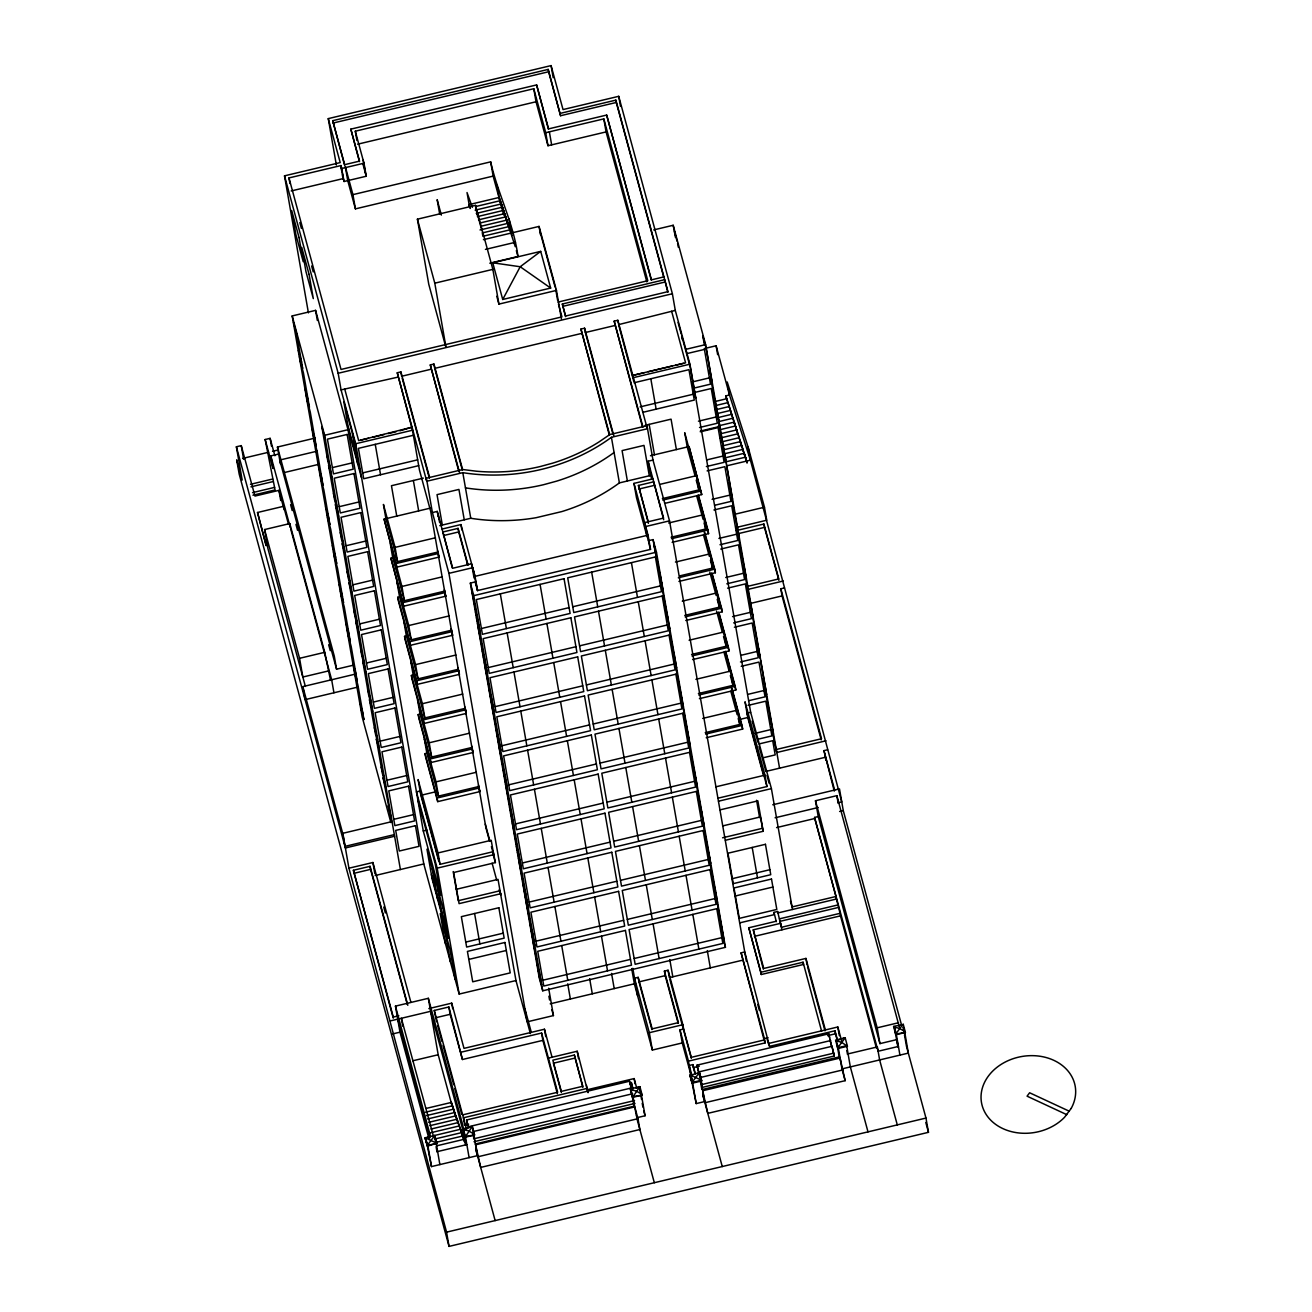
<?xml version="1.0" encoding="UTF-8"?>
<svg xmlns="http://www.w3.org/2000/svg" width="1312" height="1312" viewBox="0 0 1312 1312"><rect width="100%" height="100%" fill="white"/><g stroke="black" fill="none" stroke-linecap="round" stroke-linejoin="round"><path stroke-width="1.5" d="M502.726 299.48L520.192 266.746L540.708 251.379L550.663 288.066L502.726 299.48L492.754 262.794L540.708 251.379M427.22 1145.507L436.83 1143.228L425.121 1137.766L427.22 1145.507L434.731 1135.487L436.83 1143.228L427.351 1146.229L425.121 1137.766L460.643 1129.238L462.25 1135.126L461.808 1132.584L434.518 1139.078M464.956 1137.291L472.336 1126.532L474.567 1134.995L464.956 1137.291L462.726 1128.828L472.336 1126.532L464.776 1129.091M632.532 1097.406L639.912 1086.664L642.142 1095.126L632.532 1097.406L630.318 1088.944L639.912 1086.664L636.205 1088.288M691.949 1082.515L701.559 1080.235L689.85 1074.774L691.949 1082.515L699.444 1072.494L701.674 1080.957L692.08 1083.236L689.964 1075.496L699.444 1072.494L701.674 1080.957M465.465 487.867A167.264 135.497 -9.9 0 0 543.709 484.669L556.452 481.192A167.264 135.497 -9.9 0 0 614.082 452.509M336.348 164.968L328.262 118.621L551.073 65.6L563.028 109.568L618.723 96.317L672.384 293.74L675.286 310.386L689.915 364.195L750.661 712.301L771.407 788.61L792.497 909.478M344.564 165.099L332.723 120.688L548.219 69.405L560.585 115.718L616.279 102.467L615.869 100.122L560.175 113.39M333.133 123.033L548.629 71.75L548.219 69.405M359.422 161.589L350.829 129.134L536.624 84.919L548.564 128.888L606.669 115.062L651.441 279.85L663.905 276.881M356.913 140.515L355.29 131.2L533.771 88.724L545.71 132.709L547.99 145.73L606.078 131.905L603.815 118.884L545.71 132.709M357.553 144.222L536.034 101.762L533.771 88.724M308.418 312.863L284.507 175.841L340.218 162.59L328.262 118.621M289.936 183.5L288.968 177.924L341.022 165.542L344.088 181.499L366.261 176.234L363.982 163.196L355.29 131.2M341.809 168.477L363.982 163.196M291.231 190.945L343.285 178.563L341.022 165.542M490.672 161.852L493.148 176.103L355.421 208.87L352.928 194.635L490.672 161.852C497.838 193.979 513.828 223.614 517.961 256.496L489.802 263.204M470.188 208.46L469.138 204.606L499.167 197.456L515.288 246.689M445.637 346.384L428.778 284.327L417.413 219.186L475.469 205.361L492.853 269.37L498.921 304.105L556.452 290.411L539.052 226.418L483.406 239.67M475.895 206.492L500.298 200.687L501.873 206.476L501.414 203.918L475.141 210.166M476.272 213.397L502.545 207.132L504.12 212.938L503.677 210.363L477.388 216.611M478.519 219.842L504.808 213.594L507.498 222.614L507.055 220.055L480.766 226.304M479.651 223.073L505.924 216.824L506.366 219.383M480.028 229.977L508.187 223.27L509.761 229.075L509.302 226.5L483.029 232.765M484.144 235.98L510.434 229.731L512.008 235.52M485.44 249.395L515.468 242.261M390.878 822.558L362.161 716.893L292.182 315.93L315.585 310.37L348.008 429.713L423.792 863.952L459.167 994.07L515.977 980.556L500.02 890.766L458.282 900.704L453.181 871.545M653.704 229.912L673.187 225.27L705.626 344.613L779.558 768.176M445.818 346.352L434.797 283.179L492.853 269.37M557.928 302.104L647.8 280.719L603.815 118.884M565.538 316.635L562.34 304.023L664.676 279.669L667.874 292.297M562.75 306.368L665.086 282.014M417.839 799.795L435.256 863.936L440.701 895.063L423.268 830.922L355.683 443.735L341.071 389.926L338.168 373.264L672.384 293.74M489.606 841.287L485.916 827.741L430.713 511.467L419.446 470.008L412.509 430.205L397.257 372.772L400.898 371.903L429.631 477.617M458.708 471.041L430.287 364.916L433.944 364.047L462.66 469.745M609.358 435.19L580.937 329.066L584.594 328.197L613.852 435.863M642.601 427.286L614.18 321.145L617.837 320.276L647.095 427.942L646.718 425.777L609.818 434.551L598.813 442.062A163.508 132.446 -9.9 0 1 552.713 463.136L540.249 466.531A163.508 132.446 -9.9 0 1 476.338 471.205L462.824 469.532L426.138 478.273L426.515 480.438L397.257 372.772M341.071 389.926L344.728 389.057L358.668 440.635L411.706 427.269L400.012 430.795M633.68 381.087L618.592 324.622L675.286 310.386M398.012 377.118L344.728 389.057M431.041 369.246L401.669 376.249L400.898 371.903M462.365 470.172L434.698 368.377L581.708 333.396M613.016 434.321L585.349 332.526L614.934 325.491M252.954 495.214L275.077 489.95L265.155 439.52L270.124 438.339L274.864 455.74M904.493 1034.906L906.494 1046.353L925.977 1118.07L928.47 1132.322L449.048 1246.4L239.178 474.091L236.685 459.84L242.179 480.061L236.373 446.785L241.244 445.621L254.954 496.067L278.931 490.36L283.687 507.908M400.406 869.528L324.622 435.289L348.008 429.713M686.127 349.254L705.626 344.613M280.391 463.776L277.455 447.031L315.06 438.077M242.671 458.413L268.55 452.263M272.535 451.312L278.521 449.885M704.265 348.582L716.106 345.761L729.488 394.994L750.431 460.184L841.746 801.911L837.827 802.846M686.652 353.65L704.429 349.435L710.497 384.17L692.72 388.401M265.155 439.52L273.027 468.532L270.83 455.92L278.767 454.018M360.636 440.16L368.508 438.29M372.444 437.355L384.268 434.534M388.204 433.6L396.076 431.73M644.225 372.674L632.417 375.494L685.586 362.834L671.629 311.256M648.177 371.739L671.793 366.114M675.729 365.179L683.618 363.309M317.34 451.115L279.735 460.053L336.561 669.186L353.83 665.086M355.683 443.735L412.509 430.205M633.089 377.725L689.915 364.195M413.395 435.272L358.406 448.36L363.703 478.749L418.692 465.662M633.975 382.776L688.964 369.689L694.278 400.078L643.028 412.28M283.933 472.632L318.636 464.366M250.494 484.308L272.617 479.044M250.936 486.85L273.06 481.586M332.379 467.597L352.124 462.89M691.621 382.104L709.398 377.872M252.511 492.64L274.634 487.375M693.474 392.731L711.252 388.516L717.303 423.251L699.542 427.482M362.686 472.91L417.675 459.823M640.125 406.884L693.244 394.24M727.816 402.653L725.831 395.863L729.488 394.994L727.209 381.972L748.152 447.162L764.47 507.203L766.749 520.224L737.311 527.227M714.81 401.57L726.75 398.717L726.996 400.176M257.513 512.5L266.156 545.562L257.513 512.5L283.605 506.301L288.41 523.996M716.057 405.457L727.996 402.62L729.062 406.54M423.333 478.126L391.452 485.719L396.765 516.108M645.176 425.334L671.072 419.168L676.385 449.573M715.319 409.836L729.242 406.523L732.818 418.233M548.662 988.231L553.434 1015.586L527.194 1021.835L448.917 573.344L432.402 512.566L426.925 481.209L462.808 472.664A167.132 135.382 -9.9 0 0 611.425 437.306L647.521 428.712L646.718 425.777M716.582 413.723L730.505 410.41M339.201 506.678L358.93 501.971M698.443 421.185L716.221 416.954M717.828 417.626L731.752 414.313M305.384 686.438L267.845 548.285L264.581 529.556L289.772 523.57L324.753 652.31L330.575 680.436M719.091 421.513L732.998 418.2L734.605 424.088L734.261 422.103L718.353 425.892M700.411 431.041L719.894 426.4M700.296 431.812L718.074 427.597L724.126 462.332L706.364 466.564M719.599 429.778L735.507 425.99L735.852 427.991M720.846 433.682L736.77 429.893L737.836 433.813M720.108 438.044L738.016 433.78L740.87 443.571M444.768 591.105L404.408 600.699L401.915 586.464L384.088 519.126L430.631 508.056M650.473 455.74L689.046 446.556L701.74 494.575L665.315 503.25M721.37 441.947L739.263 437.683M432.402 512.566L437.273 511.401L452.722 568.26L471.582 563.783L474.075 578.018M651.67 479.388L648.112 461.234L652.982 460.069L647.521 428.712M722.617 445.834L740.526 441.586L742.116 447.458M723.863 449.737L741.772 445.473L744.626 455.264L744.281 453.263L724.388 458.003M723.125 454.1L743.018 449.376L743.363 451.361M346.024 545.759L365.753 541.052M707.234 459.79L723.027 456.035M439.766 525.653L470.762 518.273A167.264 135.497 -9.9 0 0 536.05 517.715L561.749 511.598A167.264 135.497 -9.9 0 0 619.395 482.898L650.604 475.469M442.078 529.048L460.938 524.57L475.01 576.345L477.568 590.564L472.648 567.702L448.917 573.344M647.111 536.838L636.468 497.642L633.975 483.39L652.917 478.88M725.634 461.89L745.528 457.166L747.135 463.054L725.831 395.863M467.941 564.652L458.085 528.375L442.866 532L452.312 568.014M648.39 523.373L638.419 485.456L653.72 481.816L663.675 519.749M726.897 465.793L750.431 460.184L748.152 447.162M707.119 470.893L724.896 466.678L730.948 501.414L715.155 505.169M443.489 535.558L458.708 531.934L458.085 528.375M639.042 489.015L654.327 485.391M437.946 552.024L397.585 561.618L395.092 547.383L435.453 537.772M659.887 484.374L696.393 475.682L684.733 432.747L687.226 446.998L695.18 476.256M444.358 589.629L445.785 596.189L403.604 606.226L390.91 558.207L396.355 556.911M662.363 498.609L698.886 489.917L696.393 475.682M438.339 553.484L438.979 557.108L396.782 567.145L396.158 563.537L438.339 553.484L437.536 550.548M662.757 500.085L701.116 490.967M352.83 584.84L372.575 580.134M712.088 499.347L729.849 495.116M713.941 509.974L731.702 505.76L737.77 540.495L720.009 544.726M652.982 460.069L669.514 520.848L645.701 526.522L648.177 540.774L653.048 539.609L656.459 552.172L725.438 947.33L542.725 990.806L539.314 978.244L470.352 583.086L475.141 581.938L477.568 590.564M401.915 586.464L442.275 576.854M668.628 522.996L703.216 514.763L697.918 495.247M735.048 514.206L764.47 507.203M633.975 483.39L648.046 535.165L475.01 576.345L472.648 567.702M458.396 669.268L418.036 678.862L415.56 664.626L398.356 600.912L397.733 597.288L399.553 596.862L397.077 582.61L408.737 625.545L411.23 639.78L451.574 630.186M671.104 537.231L705.708 528.998L703.216 514.763M403.604 606.226L402.981 602.618L445.162 592.565M671.498 538.707L707.939 530.048L698.492 495.296M672.138 542.332L708.562 533.656L707.939 530.048M477.486 590.58L650.522 549.4L648.046 535.165M736.196 530.622L763.896 524.029L778.803 578.92L747.151 586.464M542.725 990.806L473.763 595.648L656.459 552.172M738.754 533.525L764.486 527.391L763.896 524.029M359.652 623.922L379.398 619.215M718.91 538.428L736.672 534.197M720.764 549.056L738.525 544.841L744.593 579.576L726.832 583.807M408.737 625.545L449.098 615.935M675.45 562.077L710.038 553.844L712.531 568.08L679.862 575.853M328.033 671.039L302.842 677.025L299.562 658.312L324.753 652.31M458.003 667.792L459.43 674.352L417.249 684.388L405.178 639.994L404.555 636.369L406.376 635.943L403.883 621.691M451.984 631.646L452.607 635.27L410.426 645.307L409.803 641.699L451.984 631.646L451.18 628.71M678.32 577.788L714.745 569.129L704.79 532.442M481.406 628.514L569.096 607.636M572.754 606.767L660.444 585.906M678.944 581.413L715.384 572.737L714.745 569.129M366.474 663.003L386.22 658.296M725.733 577.51L743.494 573.278M357.799 687.094L305.089 699.64L302.826 686.619L355.519 674.073M727.586 588.153L745.347 583.922L751.415 618.657L733.654 622.888M415.56 664.626L455.92 655.016M682.273 601.158L716.86 592.926L711.563 573.41M747.938 589.4L783.264 581.003M472.041 747.43L431.681 757.024L429.204 742.789L412.001 679.075L411.378 675.45L413.198 675.024L410.705 660.772L422.382 703.708L424.858 717.943L465.219 708.349M821.197 739.919L782.067 595.91L780.82 588.793L784.478 587.924M684.749 615.394L719.353 607.161L716.86 592.926M417.249 684.388L416.609 680.78L458.806 670.727M685.143 616.87L721.567 608.21L712.137 573.459M750.546 603.405L782.067 595.91M488.212 667.595L575.919 646.718M579.576 645.848L667.267 624.988M685.766 620.494L722.207 611.818L721.567 608.21M373.297 702.084L393.042 697.377M732.555 616.591L750.316 612.36M734.408 627.234L752.17 623.003L758.238 657.738L740.46 661.97M422.382 703.708L462.742 694.097M689.095 640.24L723.683 632.007L718.386 612.491M471.648 745.954L473.074 752.514L430.894 762.551L418.823 718.156L418.2 714.532L420.02 714.105L417.528 699.854M691.572 654.475L726.176 646.242L723.683 632.007M465.629 709.825L466.252 713.433L424.071 723.47L423.432 719.862L465.629 709.825L464.825 706.873M691.965 655.951L728.39 647.292L718.943 612.54M495.034 706.676L582.741 685.815M586.398 684.946L674.089 664.069M692.588 659.575L729.029 650.9L728.39 647.292M380.119 741.165L399.865 736.458M741.346 655.213L757.139 651.441M741.231 666.316L758.992 662.084L765.06 696.82L749.267 700.575M429.204 742.789L469.565 733.178M695.901 679.321L730.505 671.088L725.192 651.572M478.47 785.035L479.897 791.595L437.716 801.632L425.646 757.237L425.006 753.613L426.843 753.186L424.35 738.935L436.027 781.87L438.503 796.105L478.864 786.511M698.394 693.556L732.982 685.34L730.505 671.088M430.894 762.551L430.254 758.943L472.451 748.906M698.788 695.032L735.212 686.373L725.766 651.621M501.856 745.757L589.564 724.896M593.221 724.027L680.912 703.15M699.411 698.656L735.852 689.981L735.212 686.373M386.942 780.246L406.687 775.556M748.168 694.294L763.961 690.522M748.053 705.397L765.814 701.166L771.882 735.901L758.057 739.197M436.027 781.87L476.371 772.26M702.724 718.402L737.328 710.169L731.489 688.702M750.661 712.301L747.004 713.17L766.946 786.544L717.73 798.254M438.7 860.951L420.857 795.318L436.617 791.562M739.886 719.386L747.774 717.516L745.019 701.772L764.962 775.146L766.946 786.544M705.216 732.654L739.804 724.421L737.328 710.169M437.716 801.632L437.076 798.024L479.257 787.987M705.61 734.113L742.034 725.454L732.063 688.767M508.679 784.838L596.386 763.978M600.043 763.108L687.734 742.231M706.233 737.738L742.674 729.062L742.034 725.454M393.764 819.328L413.51 814.637M754.99 733.375L770.784 729.603M391.894 821.624L342.694 833.333L344.958 846.371L394.158 834.662M758.894 743.97L772.719 740.69L775.195 754.908L763.354 757.729M394.6 836.252L345.4 847.962L236.373 446.785M423.268 830.922L426.925 830.053M826.019 740.788L776.819 752.498L776.015 749.562L821.558 738.722L780.82 588.793M515.501 823.92L603.208 803.059M606.849 802.19L694.556 781.312M834.268 791.103L823.936 750.644L827.577 749.775M449.048 1246.4L446.572 1232.148L348.926 868.2L372.903 862.509L410.918 1002.384M765.896 771.423L825.1 757.336M393.272 1018.161L353.387 870.282L370.05 866.314L407.819 1005.271M500.823 893.702L459.069 903.64L453.64 872.513L495.395 862.591L493.197 851.685L440.028 864.329L438.044 852.931L491.213 840.287L493.706 854.571M715.729 786.856L764.962 775.146M353.912 873.333L370.574 869.364L370.05 866.314M375.183 875.53L423.792 863.952M459.167 994.07L437.175 868.15L494.001 854.62M718.5 801.206L771.407 788.61M720.075 809.865L757.86 800.878L763.174 831.283L725.388 840.27M522.324 863.001L610.031 842.14M613.672 841.271L701.379 820.394M772.768 804.764L839.483 788.889L843.272 810.603L901.754 1025.82M818.229 816.556L814.572 817.425L878.122 1051.256L898.425 1046.435L896.588 1039.662L879.942 1043.63L818.229 816.556L815.474 800.746L836.859 795.662L899.245 1026.689M456.281 889.306L498.035 879.368L500.774 895.112M722.6 825.937L760.386 816.933L763.174 831.283M775.097 817.77L818.212 807.52M722.6 837.794L762.37 828.331M839.614 811.472L843.272 810.603M776.589 827.593L814.768 818.508L814.572 817.425M529.146 902.082L616.837 881.221M620.494 880.352L708.201 859.475M465.776 942.082L503.283 933.16M732.375 878.646L769.882 869.708M535.968 941.163L623.659 920.302M627.316 919.433L715.024 898.556M468.81 959.4L506.317 950.478M735.392 895.965L772.899 887.043M814.768 818.508L835.957 896.49L792.054 906.936L790.464 901.098M739.673 922.877L774.375 914.612L773.982 912.381L777.622 911.512L781.968 929.798M835.957 896.49L836.4 899.032L777.885 912.955L777.622 911.512M429.008 1138.931L399.996 1032.167L395.453 1006.124L428.335 998.301L462.71 1124.827L466.285 1145.294M779.476 918.843L837.991 904.919L836.4 899.032M761.288 974.504L760.911 972.258L803.075 962.221L803.469 964.468L761.288 974.504L748.808 927.764L776.376 921.204M838.434 907.445L779.918 921.368L781.526 927.256L840.041 913.332L837.991 904.919M763.322 969.174L753.268 929.831L780.82 923.271M542.791 980.244L630.482 959.384M634.139 958.514L721.846 937.637M398.832 1015.75L393.272 1017.079L353.387 870.282M428.844 1008.6L451.722 1003.155L464.005 1048.37L544.447 1029.231L552.057 1057.226M390.418 1020.884L430.598 1011.322L464.989 1137.848M436.601 1021.72L434.256 1010.453L448.868 1006.976L462.431 1059.506L542.873 1040.367L541.594 1033.036L461.152 1052.175M754.4 936.358L840.484 915.858L840.041 913.332M435.535 1017.784L450.147 1014.307L448.868 1006.976M392.698 1033.905L399.996 1032.167M664.413 971.093L678.419 1022.622L652.179 1028.87L638.173 977.342L634.516 978.211L649.325 1032.692L652.343 1050.059L682.256 1042.942L679.977 1029.904L683.634 1029.034L682.863 1024.705L668.07 970.224L664.413 971.093L665.2 975.636L678.173 1023.36M764.338 1041.023L741.1 952.84L744.74 951.971L769.554 1046.353L834.957 1030.789L837.466 1040.006M651.933 1029.608L638.96 981.884L665.2 975.636M550.236 1003.811L634.352 983.803L631.695 968.6M742.379 960.236L669.35 977.62L668.07 970.224M825.428 1030.133L805.929 958.416L763.764 968.453L753.268 929.831M412.854 1060.768L438.192 1054.75L428.335 998.301M649.325 1032.692L682.863 1024.705M548.4 1058.095L577.214 1051.24L588.055 1092.683L586.497 1085.401M574.361 1055.045L552.844 1060.162L561.339 1091.387L582.84 1086.27L574.361 1055.045L582.856 1087.369M574.902 1058.095L553.385 1063.212L561.339 1092.486M426.056 1108.443L451.394 1102.424L452.984 1108.312L452.542 1105.77L425.268 1112.264M426.433 1115.61L453.706 1109.132L455.297 1115.003L454.854 1112.478L427.581 1118.972M690.735 1074.167L688.456 1061.129L765.142 1042.892L764.388 1038.546L768.045 1037.677M428.745 1122.318L456.018 1115.823L457.609 1121.711L457.166 1119.185L429.893 1125.68M462.628 1114.872L557.682 1092.256L541.594 1033.036M841.484 1040.465L837.81 1026.984L768.75 1043.417L769.554 1046.353M587.3 1088.337L463.431 1117.808L464.71 1125.138L468.646 1124.204M587.251 1089.731L634.139 1078.579L636.648 1087.796M695.376 1073.823L692.867 1064.606L689.21 1065.475L691.719 1074.692M466.547 1120.005L629.547 1081.219L631.384 1087.976L468.384 1126.762L466.547 1120.005L467.548 1125.696M698.886 1074.249L696.984 1065.164L828.823 1033.79L831.644 1046.254L829.807 1039.498M431.058 1129.025L458.331 1122.531L458.774 1125.073M694.901 1073.118L693.392 1067.591L699.312 1066.18M827.593 1035.66L835.482 1033.774L834.957 1030.789M430.27 1132.846L459.495 1125.893L461.086 1131.764L460.643 1129.238M879.942 1043.63L877.17 1027.821L898.556 1022.737M699.476 1075.725L698.82 1071.92L830.66 1040.547M425.383 1138.98L427.958 1146.081M472.599 1127.746L473.96 1135.142M630.564 1090.157L633.155 1097.258M640.24 1091.83L640.174 1087.878M699.706 1073.708L702.461 1087.353L834.301 1055.996L831.939 1046.304L699.804 1077.628M473.353 1131.518L632.679 1093.732M435.682 1142.44L462.956 1135.946L464.563 1141.834L464.12 1139.292L436.847 1145.786M464.842 1136.553L474.567 1134.995M632.417 1096.684L642.142 1095.126M847.29 1045.549L837.696 1047.829L845.19 1037.808L847.421 1046.271L837.81 1048.55L835.58 1040.088L845.19 1037.808L835.711 1040.826L841.32 1042.105L847.421 1046.271M905.411 1032.478L895.67 1034.036L903.181 1024.016L905.411 1032.478L895.801 1034.758L893.57 1026.296L903.296 1024.738M473.517 1138.865L634.532 1100.555M701.953 1084.516L833.792 1053.142M474.026 1141.719L635.024 1103.408M437.601 1151.559L466.826 1144.605M848.077 1053.88L877.367 1046.91L879.63 1059.948L897.293 1124.892M702.166 1089.534L839.516 1056.849L840.434 1060.227M475.174 1144.015L634.368 1106.131M425.99 1138.849L431.484 1166.581L477.486 1155.642L473.829 1134.65M636.681 1117.758L645.061 1115.758L641.404 1094.782M691.047 1077.759L696.213 1103.589L704.593 1101.588L700.936 1080.612M845.158 1080.678L840.057 1058.046L702.707 1090.731L707.791 1113.363L845.158 1080.678L841.96 1068.903L908.33 1053.11L904.804 1032.61M478.798 1156.561L637.976 1118.677L634.778 1106.902L475.6 1144.786L480.684 1167.418L639.879 1129.534L637.976 1118.677M705.905 1102.506L843.255 1069.821M446.572 1232.148L925.977 1118.07M492.754 262.794L520.192 266.746L550.663 288.066M1069.346 1111.248L1029.625 1092.765L1027.066 1096.176L1066.787 1114.659M905.28 1031.757L899.294 1028.296L893.702 1027.017M642.027 1094.388L636.041 1090.944L630.432 1089.665M474.436 1134.273L468.466 1130.829L462.857 1129.55M472.369 207.345L467.023 192.536L469.516 206.788M469.138 204.606L470.254 207.821M903.279 1027.066L904.198 1030.445M744.281 453.263L745.872 459.151L745.528 457.166M764.486 527.391L778.869 580.33M925.78 1122.449L928.47 1132.322M823.936 750.644L834.678 790.201M734.261 422.103L737.114 431.878L736.77 429.893M896.408 1034.61L894.44 1027.362L897.802 1046.615M674.417 231.404L677.074 241.211M709.349 370.05L710.956 375.937M710.448 376.347L712.055 382.235L706.036 347.762L702.838 336.003L704.249 344.056M710.678 378.725L718.828 421.037L717.221 415.15M715.598 406.9L717.73 414.74M718.566 421.726L725.634 460.118L723.502 452.263M722.404 445.982L724.536 453.821M723.781 454.92L725.913 462.775M815.474 800.746L877.17 1027.821M728.701 483.095L731.358 492.902M730.325 491.344L732.457 499.2L726.454 464.727M731.67 497.937L739.279 538.281L738.213 534.345M736.59 526.096L737.656 530.015M737.951 535.05L746.102 577.362M840.484 915.858L876.416 1048.108M678.058 322.408L681.207 334.002M743.412 565.177L745.003 571.064M743.445 567.555L745.577 575.394M615.869 100.122L667.923 291.658L565.603 316.012L562.34 304.023M744.773 574.131L752.924 616.443L751.333 610.556M616.279 102.467L663.79 277.258M692.129 382.973L694.671 392.337M693.146 388.811L695.704 398.176L690.391 367.786L681.732 335.921L682.388 339.71M749.693 602.306L751.825 610.146M752.612 616.853L759.697 655.246L757.565 647.39M756.466 641.109L758.598 648.948M757.893 650.342L760.025 658.181M762.797 678.501L765.47 688.308M764.437 686.75L766.569 694.606L760.55 660.149M765.732 693.064L773.342 733.408L772.276 729.472M651.326 280.227L606.669 115.062M769.57 717.303L772.243 727.11M772.145 730.899L776.409 751.038M606.078 131.905L646.849 281.9M701.74 494.575L689.046 446.556M696.229 480.159L698.886 489.917M698.591 496.986L708.562 533.656M846.814 1046.418L850.34 1066.918L868.003 1131.862M696.688 495.838L703.052 519.24M704.118 523.144L705.708 528.998M704.2 532.377L715.384 572.737M703.511 534.919L709.349 556.37M710.399 560.273L712.531 568.08M752.186 720.993L757.992 742.362M759.041 746.249L765.913 771.522M766.962 775.408L769.078 783.182M711.711 573.213L722.207 611.818M835.482 1033.774L837.482 1041.154M709.808 572.048L716.172 595.468M717.221 599.371L719.353 607.161M836.908 1042.86L837.827 1046.238M838.417 1048.419L841.96 1068.903M747.774 717.516L763.502 775.441M718.533 612.294L729.029 650.9M716.614 611.13L722.453 632.597M723.519 636.5L726.176 646.242M725.356 651.375L735.852 689.981M834.301 1055.996L831.939 1046.304M723.978 652.162L729.275 671.678M730.341 675.582L732.982 685.34M807.602 966.862L824.986 1030.822M731.653 688.521L742.674 729.062M730.8 691.244L737.164 714.663M738.213 718.566L739.804 724.421M803.075 962.221L821.624 1031.248M548.629 71.75L560.585 115.718M614.18 321.145L642.913 426.859M773.982 912.381L776.294 921.68M648.112 461.234L663.577 518.092L644.635 522.602L646.8 535.066M548.449 129.314L536.624 84.919M536.034 101.762L547.99 145.73M638.419 485.456L648.276 521.733M659.296 572.393L660.854 578.166M660.838 580.15L661.871 584.004M660.789 582.085L662.888 589.777L654.212 545.415L655.885 555.058M662.084 588.35L669.71 628.858L668.661 625.02M648.653 542.496L650.522 549.4M665.594 609.539L667.677 617.247M666.086 613.458L668.169 621.15M668.382 625.512L676.533 667.939L674.958 662.166M748.808 927.764L760.911 972.258M672.416 648.62L674.499 656.328M673.958 656.394L675.516 662.166M675.204 664.594L683.355 707.02L681.781 701.248M678.714 685.782L681.322 695.409M580.937 329.066L609.67 434.764M680.256 693.54L682.338 701.248M683.06 707.529L690.178 746.102L688.078 738.41M685.536 724.864L688.144 734.49M687.078 732.637L689.161 740.329M688.308 740.837L697 785.183L694.901 777.491M693.392 767.799L694.442 771.636M757.746 1004.484L759.353 1010.388M766.848 1037.972L768.455 1043.893M694.934 775.556L695.983 779.41M696.18 783.756L703.806 824.264L702.773 820.426M741.1 952.84L764.388 1038.546M765.142 1042.892L764.338 1039.94L691.309 1057.324L683.634 1029.034M699.69 804.945L701.789 812.653M701.231 812.718L702.281 816.572M702.478 820.918L710.628 863.362L708.021 853.735M539.806 230.764L555.124 287.131M708.054 851.8L709.628 857.572M558.453 303.99L561.946 316.881L341.022 369.459L288.968 177.924M709.3 860L717.451 902.443L715.893 896.67M712.81 881.188L715.434 890.815M714.351 888.962L716.45 896.654M717.172 902.935L724.273 941.524L722.19 933.816M721.206 926.042L722.24 929.896M721.174 928.043L723.273 935.735M723.486 940.146L725.438 947.33M516.354 250.608L517.961 256.496M509.302 226.5L510.876 232.29L510.434 229.731M507.055 220.055L508.63 225.844L508.187 223.27M503.677 210.363L505.251 216.152L504.808 213.594M501.414 203.918L502.988 209.707L502.545 207.132M499.167 197.456L500.741 203.245L500.298 200.687M493.148 176.103L503.742 215.086M477.109 212.987L481.898 230.633M496.789 296.282L498.921 304.105M696.984 1065.164L698.82 1071.92M702.756 1094.831L722.256 1166.548M669.891 979.588L691.309 1058.407M679.977 1029.904L688.456 1061.129M682.256 1042.942L692.244 1079.694M691.178 1077.529L692.687 1083.089M441.357 215.102L437.158 199.654L439.651 213.889M634.352 983.803L652.343 1050.059M417.413 219.186L434.797 283.179M639.567 1088.009L641.535 1095.258M643.684 1110.69L645.061 1115.758M632.843 1088.14L631.285 1082.4L632.843 1089.206M630.547 1086.91L631.466 1090.288M637.206 1119.726L654.327 1182.719M430.287 364.916L459.544 472.582M362.817 163.606L366.261 176.234M350.829 129.134L359.521 161.13L344.662 164.672L332.723 120.688M458.708 531.934L467.761 565.259L467.138 561.7M470.352 583.086L473.763 595.648M471.467 588.776L480.143 633.138L477.535 623.512M475.502 611.884L478.126 621.511M476.518 617.722L479.142 627.349M478.29 627.858L486.965 672.22L484.358 662.593M482.324 650.965L484.932 660.592M483.341 656.804L485.965 666.43M485.112 666.939L493.788 711.301L491.18 701.674M489.146 690.046L491.754 699.673M490.163 695.885L492.787 705.512M352.928 194.635L345.253 166.394L347.746 180.63L355.421 208.87M491.934 706.02L500.61 750.382L498.002 740.755M402.194 378.2L429.319 478.044M495.969 729.128L498.576 738.754M496.986 734.982L499.593 744.593M426.138 478.273L426.925 481.209M498.757 745.101L507.432 789.463L504.808 779.836M343.285 178.563L344.088 181.499M502.791 768.209L505.399 777.836M503.808 774.064L506.416 783.674M505.579 784.182L514.255 828.544L511.631 818.918M509.614 807.29L512.221 816.917M510.63 813.145L513.238 822.755M512.402 823.264L521.077 867.626L518.453 857.999M438.175 554.172L438.979 557.108M516.436 846.371L519.044 855.998M517.453 852.226L520.06 861.836M519.208 862.345L527.9 906.707L525.276 897.08M444.998 593.254L445.785 596.189M523.242 885.452L525.866 895.079M524.275 891.307L526.883 900.918M526.03 901.426L534.706 945.788L532.098 936.161M451.82 632.335L452.607 635.27M530.064 924.534L532.688 934.16M531.098 930.388L533.705 939.999M551.844 1009.699L553.434 1015.586M532.852 940.507L541.528 984.869L538.92 975.242M458.642 671.416L459.43 674.352M536.887 963.631L539.511 973.242M537.904 969.47L540.528 979.08M465.448 710.497L466.252 713.433M472.271 749.578L473.074 752.514M479.093 788.66L479.897 791.595M485.292 824.116L489.884 841.008M491.41 846.634L493.443 854.145M492.754 852.898L495.395 862.591M542.873 1040.367L557.354 1093.667M492.115 863.198L496.69 880.09M499.249 889.47L500.266 893.226M524.915 1008.813L531.311 1032.347M515.977 980.556L530.392 1033.61M395.092 547.383L383.432 504.448L385.908 518.699L397.585 561.618M384.088 519.126L396.158 563.537M404.408 600.699L392.731 557.78L390.254 543.529M299.825 222.548L301.432 228.468M311.633 265.975L313.24 271.912M390.91 558.207L402.981 602.618M399.553 596.862L411.23 639.78M284.507 175.841L338.168 373.264M397.733 597.288L409.803 641.699M356.159 447.244L343.826 401.866L349.123 432.255L361.456 477.634M406.376 635.943L418.036 678.862M348.106 426.416L360.439 471.795M404.555 636.369L416.609 680.78M413.198 675.024L424.858 717.943M411.378 675.45L423.432 719.862M420.02 714.105L431.681 757.024M418.2 714.532L430.254 758.943M426.843 753.186L438.503 796.105M425.006 753.613L437.076 798.024M292.182 315.93L324.622 435.289M438.044 852.931L418.102 779.574L420.857 795.318M293.462 322.276L296.66 334.052L302.662 368.508L299.464 356.733M324.999 438.323L321.801 426.548L327.803 461.004L331.001 472.779M440.028 864.329L420.102 790.972L416.445 791.841L437.175 868.15M298.382 350.452L301.58 362.21M326.704 454.723L329.902 466.482M300.235 361.079L303.433 372.854L309.435 407.31L306.237 395.535M331.772 477.125L328.574 465.35L334.576 499.806L337.774 511.582M305.138 389.254L308.336 401.013M333.478 493.525L336.676 505.284M307.057 400.16L310.255 411.935L316.258 446.392L313.06 434.616M338.578 516.206L335.38 504.431L341.399 538.888L344.597 550.663M311.961 428.335L315.159 440.094M340.3 532.606L343.498 544.365M313.863 439.241L317.078 451.016L323.08 485.473L319.882 473.698M345.4 555.288L342.202 543.512L348.221 577.969L351.419 589.744M431.402 874.612L447.326 933.226M318.783 467.416L321.981 479.175M347.122 571.688L350.32 583.446M320.686 478.322L323.884 490.098L329.902 524.554L326.704 512.779M352.223 594.369L349.025 582.594L355.044 617.05L358.242 628.825M325.606 506.498L328.804 518.256M353.945 610.769L357.143 622.528M327.508 517.404L330.706 529.179L336.725 563.635L333.527 551.86M359.045 633.45L355.847 621.675L361.866 656.131L365.064 667.906M332.428 545.579L335.626 557.338M360.767 649.85L363.965 661.609M334.33 556.485L337.528 568.26L343.547 602.716L340.349 590.941M365.868 672.531L362.67 660.756L368.688 695.212L371.886 706.988M339.25 584.66L342.448 596.419M367.59 688.931L370.788 700.69M341.104 595.287L344.302 607.062L350.32 641.519L347.122 629.744M372.641 711.334L369.443 699.558L375.462 734.015L378.66 745.79M346.024 623.462L349.222 635.221M374.363 727.734L377.561 739.492M347.975 634.647L351.173 646.422L357.192 680.879L353.994 669.104M379.512 750.694L376.314 738.918L382.333 773.375L385.531 785.15M450.147 1014.307L462.431 1059.506M352.895 662.822L356.093 674.581M381.234 767.094L384.432 778.869M354.748 673.45L357.946 685.225L363.965 719.681L360.767 707.906M386.286 789.496L383.088 777.721L391.763 821.984M359.668 701.625L362.866 713.384M388.008 805.896L391.206 817.655M475.649 1148.886L495.149 1220.586M434.256 1010.453L466.564 1129.32M437.683 1025.656L441.964 1041.416M443.03 1045.369L453.739 1084.762M454.805 1088.714L461.775 1114.314M464.054 1131.584L464.973 1134.962M465.563 1137.143L469.106 1157.643M277.455 447.031L334.298 656.164L336.561 669.186M464.12 1139.292L465.694 1145.081M461.808 1132.584L463.398 1138.472L462.956 1135.946M290.592 504.661L292.199 510.565M295.954 524.374L297.562 530.294M328.656 644.733L330.263 650.654M457.166 1119.185L459.922 1128.418M454.854 1112.478L456.461 1118.365L456.018 1115.823M452.542 1105.77L454.149 1111.658L453.706 1109.132M438.192 1054.75L451.836 1104.95L451.394 1102.424M270.83 455.92L290.247 527.326M290.772 529.261L331.657 679.747L333.937 692.785M383.744 907.051L385.351 912.972M370.574 869.364L407.278 1004.418M436.962 1143.949L434.731 1135.487M434.83 1138.537L435.748 1141.916M436.338 1144.097L439.881 1164.597M433.616 1136.897L401.374 1018.276L402.751 1026.164M395.453 1006.124L430.484 1136.372M397.733 1019.145L429.959 1137.766M264.581 529.556L299.562 658.312M302.826 686.619L343.121 834.924L348.926 868.2M903.164 1027.28L903.82 1031.101M896.276 1034.118L899.934 1055.11M897.506 1043.056L898.228 1046.96M836.859 795.662L838.089 802.78M824.723 753.596L825.904 760.271M846.847 1050.617L847.503 1054.438M837.81 1026.984L839.336 1035.66M716.106 345.761L717.648 354.666M836.794 1043.073L839.122 1056.422M828.823 1033.79L829.479 1037.595M805.929 958.416L807.077 964.927M677.615 243.163L678.304 247.197M673.187 225.27L675.467 237.439M756.581 800.287L759.615 817.655M752.202 847.454L757.5 877.859M618.723 96.317L620.494 106.387M650.818 378.774L656.131 409.164M669.514 520.848L746.38 961.335M649.161 424.383L654.458 454.788M649.309 475.78L643.995 445.391L622.085 450.606L627.382 480.996M617.837 320.276L618.346 323.178M664.397 603.766L665.069 607.62M689.325 746.61L689.997 750.464M698.492 799.172L699.165 803.026M653.048 539.609L654.819 549.695M707.299 950.593L710.317 967.879M551.073 65.6L553.188 77.687M611.425 437.306L619.395 482.898M631.433 562.651L637.484 597.386M638.255 601.732L644.307 636.468M645.078 640.814L651.129 675.549M651.884 679.895L657.952 714.63M658.706 718.976L664.774 753.711M665.528 758.057L671.596 792.792M672.351 797.138L678.419 831.89M679.173 836.22L685.241 870.971M685.996 875.301L692.064 910.052M692.818 914.382L698.886 949.134M584.594 328.197L585.349 332.526M549.367 131.84L551.647 144.861M703.019 1094.421L703.675 1098.21M700.1 1079.579L701.772 1089.108M692.867 1064.606L693.392 1067.591M556.452 290.411L561.421 318.947M555.665 289.066L557.6 300.235M692.556 1082.597L696.213 1103.589M669.792 959.531L672.81 976.8M539.052 226.418L540.511 234.766M591.663 572.114L597.731 606.849M598.485 611.195L604.553 645.93M605.308 650.276L611.376 685.012M612.13 689.358L618.198 724.093M618.952 728.439L625.02 763.174M625.775 767.52L631.843 802.255M632.597 806.601L638.649 841.336M639.42 845.682L645.471 880.418M646.242 884.764L652.294 919.499M653.064 923.845L659.116 958.596M509.072 218.71L511.565 232.962M638.173 977.342L638.96 981.884M497.068 185.402L499.544 199.637M632.794 968.338L637.55 995.578M640.896 1095.651L641.568 1099.472M642.224 1103.277L642.896 1107.098M634.139 1078.579L635.041 1083.794M482.242 232.536L482.898 236.34M611.556 973.389L614.213 988.592M633.007 1096.766L636.369 1116.02M629.547 1081.219L630.219 1085.008M631.17 1090.01L634.172 1107.18M475.469 205.361L477.142 215.02M540.068 584.398L546.136 619.133M546.891 623.479L552.959 658.214M553.713 662.56L559.781 697.295M560.536 701.641L566.604 736.376M567.358 740.722L573.426 775.458M574.18 779.804L580.248 814.539M581.003 818.885L587.071 853.62M587.825 857.966L593.877 892.701M594.648 897.047L600.699 931.782M601.47 936.128L607.522 970.864M589.646 978.621L592.302 993.807M500.315 593.86L506.383 628.596M507.137 632.942L513.205 667.677M513.96 672.023L520.028 706.758M520.782 711.104L526.834 745.839M527.604 750.185L533.656 784.92M534.427 789.266L540.478 824.002M541.233 828.348L547.301 863.083M548.055 867.429L554.123 902.164M554.878 906.51L560.946 941.245M561.7 945.591L567.768 980.326M567.719 983.836L570.376 999.022M577.214 1051.24L578.51 1058.669M462.808 472.664L470.762 518.273M548.908 996.218L549.58 1000.023M464.251 519.814L458.938 489.425L437.027 494.64L442.324 525.03M433.944 364.047L434.698 368.377M460.938 524.57L461.873 529.9M544.447 1029.231L545.743 1036.66M438.339 515.321L439.586 522.438M437.273 511.401L438.208 516.748M363.178 160.261L365.458 173.282M413.378 480.504L418.676 510.893M474.6 913.513L479.897 943.918M340.923 166.624L341.628 170.658M342.334 174.693L343.022 178.727M375.248 444.342L380.546 474.747M455.149 979.31L449.836 948.92L440.242 913.611L445.555 944M437.585 888.273L442.898 918.679M445.047 931.258L450.344 961.663M432.271 868.741L437.585 899.13M352.485 433.714L357.782 464.12M451.722 1003.155L452.706 1008.748M476.026 1148.902L476.682 1152.69M472.992 1133.617L473.648 1137.438M315.585 310.37L317.34 320.44M436.092 1146.672L437.044 1152.116M427.827 1145.606L431.484 1166.581M372.903 862.509L374.855 873.677M289.772 523.57L290.428 527.358M283.605 506.301L284.228 509.86M270.124 438.339L271.502 446.26M278.931 490.36L280.702 500.512M241.244 445.621L243.638 459.331M1071.182 1108.41L1064.524 1117.316A47.56 38.524 -9.9 0 1 985.41 1113.265A47.56 38.524 -9.9 0 1 1028.477 1055.734A47.56 38.524 -9.9 0 1 1071.182 1108.41M347.155 434.452L327.41 439.143L333.478 473.878L353.223 469.188L347.155 434.452M353.978 473.534L334.232 478.224L340.3 512.959L360.029 508.269L353.978 473.534M360.8 512.615L341.054 517.305L347.122 552.04L366.852 547.35L360.8 512.615M367.622 551.696L347.877 556.386L353.928 591.122L373.674 586.431L367.622 551.696M374.428 590.777L354.699 595.468L360.751 630.203L380.496 625.512L374.428 590.777M564.045 578.69L476.338 599.551L482.406 634.303L570.113 613.426L564.045 578.69M655.393 556.944L567.702 577.821L573.754 612.556L661.461 591.696L655.393 556.944M381.251 629.858L361.522 634.549L367.573 669.284L387.319 664.594L381.251 629.858M570.868 617.772L483.16 638.632L489.228 673.384L576.936 652.507L570.868 617.772M662.216 596.025L574.525 616.902L580.576 651.638L668.284 630.777L662.216 596.025M388.073 668.94L368.328 673.63L374.396 708.365L394.141 703.675L388.073 668.94M577.69 656.853L489.983 677.714L496.051 712.465L583.758 691.588L577.69 656.853M669.038 635.106L581.347 655.984L587.399 690.719L675.106 669.858L669.038 635.106M394.896 708.021L375.15 712.711L381.218 747.463L400.964 742.756L394.896 708.021M584.512 695.934L496.805 716.795L502.873 751.546L590.564 730.669L584.512 695.934M675.86 674.188L588.153 695.065L594.221 729.8L681.928 708.939L675.86 674.188M401.718 747.102L381.972 751.792L388.04 786.544L407.786 781.837L401.718 747.102M591.335 735.015L503.628 755.876L509.696 790.628L597.386 769.75L591.335 735.015M682.683 713.269L594.976 734.146L601.044 768.881L688.751 748.02L682.683 713.269M408.54 786.183L388.795 790.874L394.863 825.625L414.608 820.918L408.54 786.183M598.157 774.096L510.45 794.957L516.518 829.709L604.209 808.832L598.157 774.096M689.505 752.35L601.798 773.227L607.866 807.962L695.573 787.102L689.505 752.35M415.445 825.707L395.699 830.398L399.291 851.029L419.036 846.338L415.445 825.707M604.963 813.178L517.272 834.055L523.34 868.79L611.031 847.913L604.963 813.178M696.328 791.431L608.62 812.308L614.688 847.044L702.379 826.183L696.328 791.431M611.786 852.259L524.095 873.136L530.146 907.871L617.854 886.994L611.786 852.259M703.15 830.512L615.443 851.39L621.511 886.125L709.202 865.264L703.15 830.512M498.855 907.74L461.348 916.662L466.646 947.067L504.152 938.146L498.855 907.74M765.454 844.305L727.947 853.226L733.244 883.632L770.751 874.694L765.454 844.305M618.608 891.34L530.917 912.217L536.969 946.952L624.676 926.075L618.608 891.34M709.972 869.61L622.265 890.471L628.333 925.206L716.024 904.345L709.972 869.61M504.923 942.475L467.416 951.413L472.714 981.802L510.22 972.881L504.923 942.475M771.505 879.04L733.998 887.962L739.312 918.367L776.819 909.446L771.505 879.04M625.43 930.421L537.74 951.298L543.791 986.034L631.498 965.156L625.43 930.421M716.778 908.691L629.088 929.552L635.156 964.287L722.846 943.426L716.778 908.691M299.021 237.488L291.674 210.461L295.905 234.668L303.236 261.711L299.021 237.488M309.074 274.388L301.727 247.361L305.958 271.584L313.306 298.611L309.074 274.388M442.898 907.822L426.974 849.208L432.271 879.598L448.196 938.211L442.898 907.822"/></g></svg>
